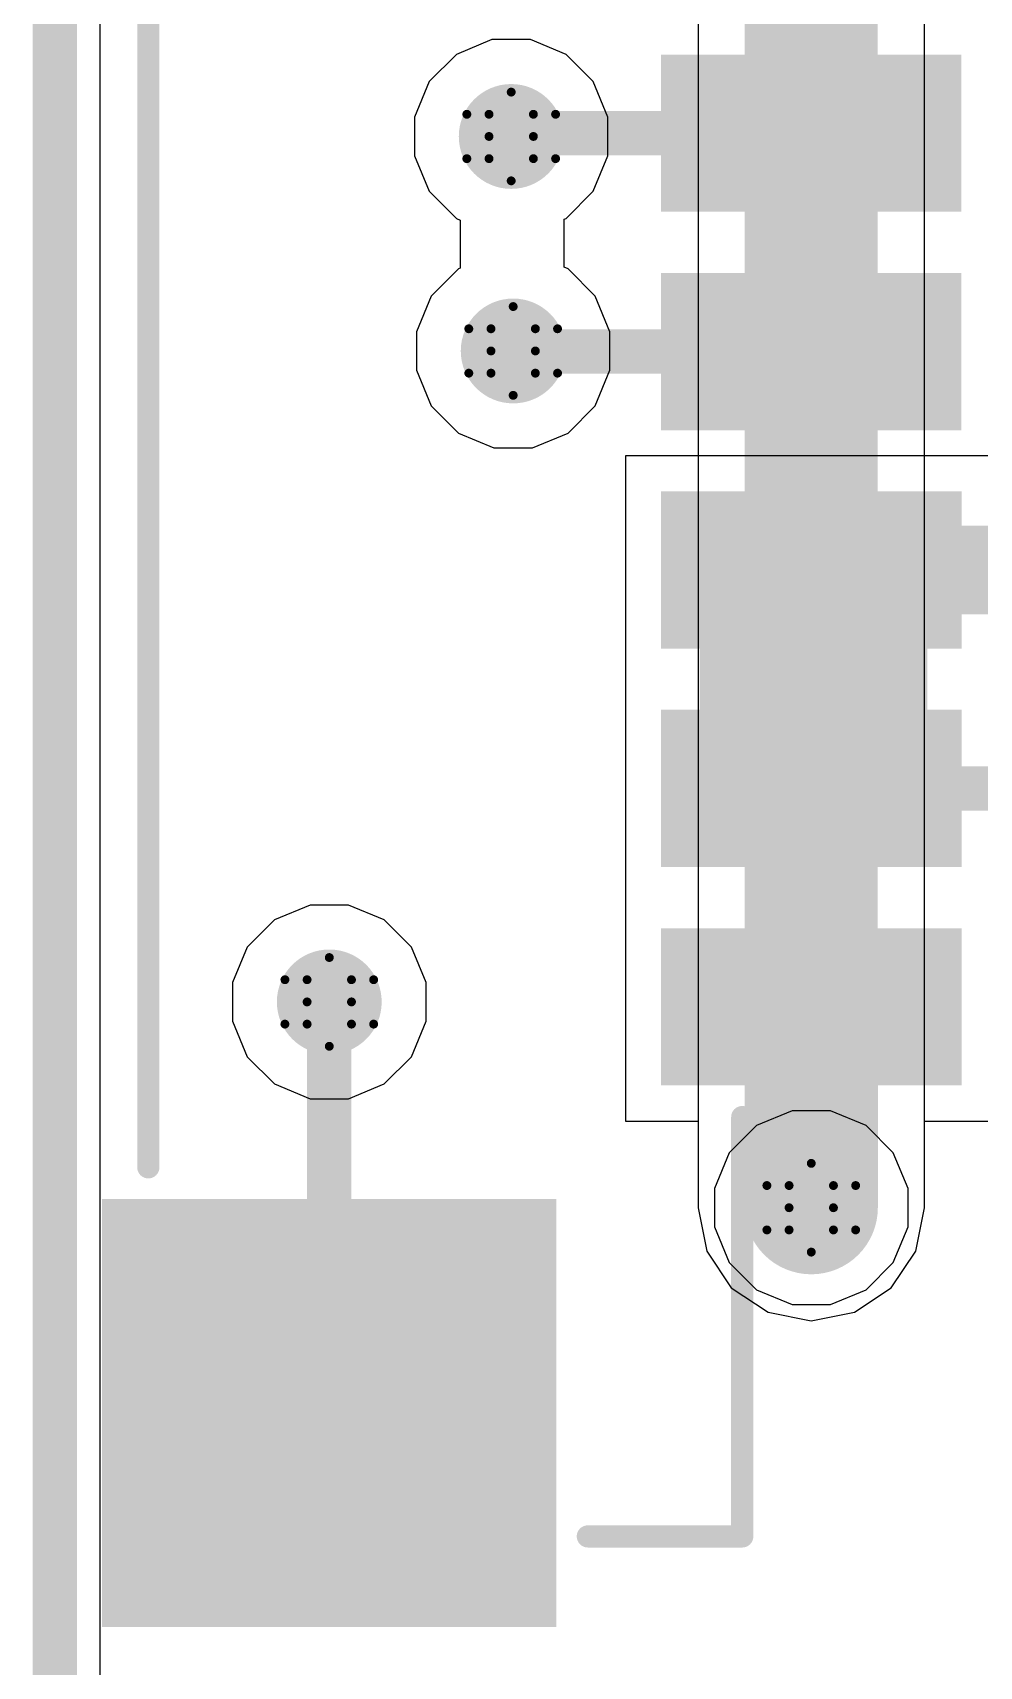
# Model space of a CAD drawing. Header units: inches. Extents: x 24 to 500, y 68 to 269.
# Drawn here: x 246.94 to 252.36, y 108.85 to 118.2 of the extents above; entities that cross this region are included whole.
import ezdxf

# ---------------------------------------------------------------- set-up
doc = ezdxf.new("R2010")
doc.units = ezdxf.units.IN
for name, color, linetype in [('Board Outline', 216, 'Continuous'), ('Bottom Layer', 5, 'Continuous'), ('Drill Drawing', 1, 'Continuous'), ('Layer 1', 16, 'Continuous'), ('Layer 2', 76, 'Continuous'), ('Top Layer', 1, 'Continuous'), ('Top Overlay', 2, 'Continuous'), ('Top Paste', 8, 'Continuous'), ('Top Solder', 216, 'Continuous'), ('Via Holes', 16, 'Continuous')]:
    doc.layers.add(name, color=color, linetype=linetype)

# ---------------------------------------------------------------- blocks, each defined once
blk = doc.blocks.new('HC_1_25_12PLT_183')
at = {"layer": 'Top Layer'}
for points in [[(1.4751, 2.1899), (2.2751, 2.1899), (2.2751, 0.5699), (1.4751, 0.5699)], [(2.7251, 2.1899), (3.5251, 2.1899), (3.5251, 0.5699), (2.7251, 0.5699)], [(3.9751, 0.5701), (3.9751, 2.1901), (4.7751, 2.1901), (4.7751, 0.5701)], [(5.2251, 0.5701), (5.2251, 2.1901), (6.0251, 2.1901), (6.0251, 0.5701)], [(6.4751, 0.5701), (6.4751, 2.1901), (7.2751, 2.1901), (7.2751, 0.5701)], [(8.0249, -0.1301), (10.3749, -0.1301), (10.3749, -2.6301), (8.0249, -2.6301)]]:
    blk.add_hatch(color=1, dxfattribs=at).paths.add_polyline_path(points)
at = {"layer": 'Top Paste'}
for points in [[(1.4751, 2.1899), (2.2751, 2.1899), (2.2751, 0.5699), (1.4751, 0.5699)], [(2.7251, 2.1899), (3.5251, 2.1899), (3.5251, 0.5699), (2.7251, 0.5699)], [(3.9751, 0.5701), (3.9751, 2.1901), (4.7751, 2.1901), (4.7751, 0.5701)], [(5.2251, 0.5701), (5.2251, 2.1901), (6.0251, 2.1901), (6.0251, 0.5701)], [(6.4751, 0.5701), (6.4751, 2.1901), (7.2751, 2.1901), (7.2751, 0.5701)], [(8.0249, -0.1301), (10.3749, -0.1301), (10.3749, -2.6301), (8.0249, -2.6301)]]:
    blk.add_hatch(color=8, dxfattribs=at).paths.add_polyline_path(points)
at = {"layer": 'Top Solder'}
for points in [[(1.4251, 2.2399), (2.3251, 2.2399), (2.3251, 0.5199), (1.4251, 0.5199)], [(2.6751, 2.2399), (3.5751, 2.2399), (3.5751, 0.5199), (2.6751, 0.5199)], [(3.9251, 0.5201), (3.9251, 2.2401), (4.8251, 2.2401), (4.8251, 0.5201)], [(5.1751, 0.5201), (5.1751, 2.2401), (6.0751, 2.2401), (6.0751, 0.5201)], [(6.4251, 0.5201), (6.4251, 2.2401), (7.3251, 2.2401), (7.3251, 0.5201)], [(7.9749, -0.0801), (10.4249, -0.0801), (10.4249, -2.6801), (7.9749, -2.6801)]]:
    blk.add_hatch(color=216, dxfattribs=at).paths.add_polyline_path(points)
at = {"layer": 'Top Overlay'}
for points in [[(9.9061, 0.9849, 0.127, 0.127, 0), (7.5062, 0.9849, 0.127, 0.127, 0)], [(9.9061, 0.101, 0.127, 0.127, 0), (9.9061, 0.9849, 0.127, 0.127, 0)], [(-7.7939, -2.415, 0.127, 0.127, 0), (7.7939, -2.415, 0.127, 0.127, 0)]]:
    blk.add_lwpolyline(points, format="xyseb", dxfattribs=at)
for points in [[(7.4744, 0.9849, 0.0635, 0.0635, 1), (7.5379, 0.9849, 0.0635, 0.0635, 1)], [(9.8743, 0.9849, 0.0635, 0.0635, 1), (9.9378, 0.9849, 0.0635, 0.0635, 1)], [(9.8743, 0.9849, 0.0635, 0.0635, 1), (9.9378, 0.9849, 0.0635, 0.0635, 1)], [(9.8743, 0.101, 0.0635, 0.0635, 1), (9.9378, 0.101, 0.0635, 0.0635, 1)], [(7.7621, -2.415, 0.0635, 0.0635, 1), (7.8256, -2.415, 0.0635, 0.0635, 1)]]:
    blk.add_lwpolyline(points, format="xyseb", close=True, dxfattribs=at)

msp = doc.modelspace()

# ---------------------------------------------------------------- hatches: boundary and pattern name
at = {"layer": 'Bottom Layer'}
h = msp.add_hatch(color=5, dxfattribs=at)
edge = h.paths.add_edge_path()
edge.add_arc((249.682, 117.602), 0.3, 0, 360)
h = msp.add_hatch(color=5, dxfattribs=at)
edge = h.paths.add_edge_path()
edge.add_arc((249.6933, 116.3744), 0.3, 0, 360)
h = msp.add_hatch(color=5, dxfattribs=at)
edge = h.paths.add_edge_path()
edge.add_arc((248.6406, 112.649), 0.3, 0, 360)
h = msp.add_hatch(color=5, dxfattribs=at)
edge = h.paths.add_edge_path()
edge.add_arc((251.3997, 111.4711), 0.3, 0, 360)
at = {"layer": 'Layer 1'}
h = msp.add_hatch(color=16, dxfattribs=at)
edge = h.paths.add_edge_path()
edge.add_arc((249.682, 117.602), 0.3, 0, 360)
h = msp.add_hatch(color=16, dxfattribs=at)
edge = h.paths.add_edge_path()
edge.add_arc((249.6933, 116.3744), 0.3, 0, 360)
h = msp.add_hatch(color=16, dxfattribs=at)
edge = h.paths.add_edge_path()
edge.add_arc((248.6406, 112.649), 0.3, 0, 360)
h = msp.add_hatch(color=16, dxfattribs=at)
edge = h.paths.add_edge_path()
edge.add_arc((251.3997, 111.4711), 0.3, 0, 360)
at = {"layer": 'Layer 2'}
h = msp.add_hatch(color=76, dxfattribs=at)
edge = h.paths.add_edge_path()
edge.add_arc((249.682, 117.602), 0.3, 0, 360)
h = msp.add_hatch(color=76, dxfattribs=at)
edge = h.paths.add_edge_path()
edge.add_arc((249.6933, 116.3744), 0.3, 0, 360)
h = msp.add_hatch(color=76, dxfattribs=at)
edge = h.paths.add_edge_path()
edge.add_arc((248.6406, 112.649), 0.3, 0, 360)
h = msp.add_hatch(color=76, dxfattribs=at)
edge = h.paths.add_edge_path()
edge.add_arc((251.3997, 111.4711), 0.3, 0, 360)
at = {"layer": 'Top Layer'}
h = msp.add_hatch(color=1, dxfattribs=at)
edge = h.paths.add_edge_path()
edge.add_arc((249.682, 117.602), 0.3, 0, 360)
h = msp.add_hatch(color=1, dxfattribs=at)
edge = h.paths.add_edge_path()
edge.add_arc((249.6933, 116.3744), 0.3, 0, 360)
msp.add_hatch(color=1, dxfattribs=at).paths.add_polyline_path([(250.7603, 113.871), (252.0645, 113.871), (252.0645, 115.121), (250.7603, 115.121)])
h = msp.add_hatch(color=1, dxfattribs=at)
edge = h.paths.add_edge_path()
edge.add_arc((248.6406, 112.649), 0.3, 0, 360)
h = msp.add_hatch(color=1, dxfattribs=at)
edge = h.paths.add_edge_path()
edge.add_arc((251.3997, 111.4711), 0.3, 0, 360)
at = {"layer": 'Via Holes'}
h = msp.add_hatch(color=7, dxfattribs=at)
edge = h.paths.add_edge_path()
edge.add_arc((249.682, 117.602), 0.15, 0, 360)
h = msp.add_hatch(color=7, dxfattribs=at)
edge = h.paths.add_edge_path()
edge.add_arc((249.6933, 116.3744), 0.15, 0, 360)
h = msp.add_hatch(color=7, dxfattribs=at)
edge = h.paths.add_edge_path()
edge.add_arc((248.6406, 112.649), 0.15, 0, 360)
h = msp.add_hatch(color=7, dxfattribs=at)
edge = h.paths.add_edge_path()
edge.add_arc((251.3997, 111.4711), 0.15, 0, 360)

# ---------------------------------------------------------------- linework, layer by layer
at = {"layer": 'Board Outline'}
msp.add_lwpolyline([(247.0696, 72.2066, 0.254, 0.254, 0), (247.0696, 175.7066, 0.254, 0.254, 0)], format="xyseb", dxfattribs=at)
at = {"layer": 'Bottom Layer'}
for p, q in [((247.3286, 72.2066), (247.3286, 175.7066)), ((250.7523, 156.1031), (250.7523, 111.4711)), ((252.0472, 111.4711), (252.0472, 156.1031)), ((250.7523, 111.4711), (250.8016, 111.2234)), ((251.9979, 111.2234), (252.0472, 111.4711)), ((250.8016, 111.2234), (250.9419, 111.0133)), ((251.8576, 111.0133), (251.9979, 111.2234)), ((250.9419, 111.0133), (251.152, 110.873)), ((251.6475, 110.873), (251.8576, 111.0133)), ((251.152, 110.873), (251.3997, 110.8237)), ((251.3997, 110.8237), (251.6475, 110.873))]:
    msp.add_line(p, q, dxfattribs=at)
msp.add_lwpolyline([(251.3997, 111.4711, 0.762, 0.762, 0), (251.3997, 156.1031, 0.762, 0.762, 0)], format="xyseb", dxfattribs=at)
msp.add_lwpolyline([(251.2092, 111.4711, 0.381, 0.381, 1), (251.5902, 111.4711, 0.381, 0.381, 1)], format="xyseb", close=True, dxfattribs=at)
at = {"layer": 'Drill Drawing'}
for points in [[(249.555, 117.729, 0.0508, 0.0508, 0), (249.682, 117.856, 0.0508, 0.0508, 0)], [(249.682, 117.856, 0.0508, 0.0508, 0), (249.809, 117.729, 0.0508, 0.0508, 0)], [(249.428, 117.729, 0.0508, 0.0508, 0), (249.555, 117.602, 0.0508, 0.0508, 0)], [(249.428, 117.729, 0.0508, 0.0508, 0), (249.555, 117.729, 0.0508, 0.0508, 0)], [(249.809, 117.729, 0.0508, 0.0508, 0), (249.936, 117.729, 0.0508, 0.0508, 0)], [(249.809, 117.602, 0.0508, 0.0508, 0), (249.936, 117.729, 0.0508, 0.0508, 0)], [(249.428, 117.475, 0.0508, 0.0508, 0), (249.555, 117.602, 0.0508, 0.0508, 0)], [(249.809, 117.602, 0.0508, 0.0508, 0), (249.936, 117.475, 0.0508, 0.0508, 0)], [(249.428, 117.475, 0.0508, 0.0508, 0), (249.555, 117.475, 0.0508, 0.0508, 0)], [(249.555, 117.475, 0.0508, 0.0508, 0), (249.682, 117.348, 0.0508, 0.0508, 0)], [(249.682, 117.348, 0.0508, 0.0508, 0), (249.809, 117.475, 0.0508, 0.0508, 0)], [(249.809, 117.475, 0.0508, 0.0508, 0), (249.936, 117.475, 0.0508, 0.0508, 0)], [(249.5663, 116.5014, 0.0508, 0.0508, 0), (249.6933, 116.6284, 0.0508, 0.0508, 0)], [(249.6933, 116.6284, 0.0508, 0.0508, 0), (249.8203, 116.5014, 0.0508, 0.0508, 0)], [(249.4393, 116.5014, 0.0508, 0.0508, 0), (249.5663, 116.3744, 0.0508, 0.0508, 0)], [(249.4393, 116.5014, 0.0508, 0.0508, 0), (249.5663, 116.5014, 0.0508, 0.0508, 0)], [(249.8203, 116.5014, 0.0508, 0.0508, 0), (249.9473, 116.5014, 0.0508, 0.0508, 0)], [(249.8203, 116.3744, 0.0508, 0.0508, 0), (249.9473, 116.5014, 0.0508, 0.0508, 0)], [(249.4393, 116.2474, 0.0508, 0.0508, 0), (249.5663, 116.3744, 0.0508, 0.0508, 0)], [(249.8203, 116.3744, 0.0508, 0.0508, 0), (249.9473, 116.2474, 0.0508, 0.0508, 0)], [(249.4393, 116.2474, 0.0508, 0.0508, 0), (249.5663, 116.2474, 0.0508, 0.0508, 0)], [(249.5663, 116.2474, 0.0508, 0.0508, 0), (249.6933, 116.1204, 0.0508, 0.0508, 0)], [(249.6933, 116.1204, 0.0508, 0.0508, 0), (249.8203, 116.2474, 0.0508, 0.0508, 0)], [(249.8203, 116.2474, 0.0508, 0.0508, 0), (249.9473, 116.2474, 0.0508, 0.0508, 0)], [(248.5136, 112.776, 0.0508, 0.0508, 0), (248.6406, 112.903, 0.0508, 0.0508, 0)], [(248.6406, 112.903, 0.0508, 0.0508, 0), (248.7676, 112.776, 0.0508, 0.0508, 0)], [(248.3866, 112.776, 0.0508, 0.0508, 0), (248.5136, 112.649, 0.0508, 0.0508, 0)], [(248.3866, 112.776, 0.0508, 0.0508, 0), (248.5136, 112.776, 0.0508, 0.0508, 0)], [(248.7676, 112.776, 0.0508, 0.0508, 0), (248.8946, 112.776, 0.0508, 0.0508, 0)], [(248.7676, 112.649, 0.0508, 0.0508, 0), (248.8946, 112.776, 0.0508, 0.0508, 0)], [(248.3866, 112.522, 0.0508, 0.0508, 0), (248.5136, 112.649, 0.0508, 0.0508, 0)], [(248.7676, 112.649, 0.0508, 0.0508, 0), (248.8946, 112.522, 0.0508, 0.0508, 0)], [(248.3866, 112.522, 0.0508, 0.0508, 0), (248.5136, 112.522, 0.0508, 0.0508, 0)], [(248.5136, 112.522, 0.0508, 0.0508, 0), (248.6406, 112.395, 0.0508, 0.0508, 0)], [(248.6406, 112.395, 0.0508, 0.0508, 0), (248.7676, 112.522, 0.0508, 0.0508, 0)], [(248.7676, 112.522, 0.0508, 0.0508, 0), (248.8946, 112.522, 0.0508, 0.0508, 0)], [(251.2727, 111.5981, 0.0508, 0.0508, 0), (251.3997, 111.7251, 0.0508, 0.0508, 0)], [(251.3997, 111.7251, 0.0508, 0.0508, 0), (251.5267, 111.5981, 0.0508, 0.0508, 0)], [(251.1457, 111.5981, 0.0508, 0.0508, 0), (251.2727, 111.4711, 0.0508, 0.0508, 0)], [(251.1457, 111.5981, 0.0508, 0.0508, 0), (251.2727, 111.5981, 0.0508, 0.0508, 0)], [(251.5267, 111.5981, 0.0508, 0.0508, 0), (251.6537, 111.5981, 0.0508, 0.0508, 0)], [(251.5267, 111.4711, 0.0508, 0.0508, 0), (251.6537, 111.5981, 0.0508, 0.0508, 0)], [(251.1457, 111.3441, 0.0508, 0.0508, 0), (251.2727, 111.4711, 0.0508, 0.0508, 0)], [(251.5267, 111.4711, 0.0508, 0.0508, 0), (251.6537, 111.3441, 0.0508, 0.0508, 0)], [(251.1457, 111.3441, 0.0508, 0.0508, 0), (251.2727, 111.3441, 0.0508, 0.0508, 0)], [(251.2727, 111.3441, 0.0508, 0.0508, 0), (251.3997, 111.2171, 0.0508, 0.0508, 0)], [(251.3997, 111.2171, 0.0508, 0.0508, 0), (251.5267, 111.3441, 0.0508, 0.0508, 0)], [(251.5267, 111.3441, 0.0508, 0.0508, 0), (251.6537, 111.3441, 0.0508, 0.0508, 0)]]:
    msp.add_lwpolyline(points, format="xyseb", dxfattribs=at)
for points in [[(249.6693, 117.856, 0.0254, 0.0254, 1), (249.6947, 117.856, 0.0254, 0.0254, 1)], [(249.6693, 117.856, 0.0254, 0.0254, 1), (249.6947, 117.856, 0.0254, 0.0254, 1)], [(249.4153, 117.729, 0.0254, 0.0254, 1), (249.4407, 117.729, 0.0254, 0.0254, 1)], [(249.4153, 117.729, 0.0254, 0.0254, 1), (249.4407, 117.729, 0.0254, 0.0254, 1)], [(249.5423, 117.729, 0.0254, 0.0254, 1), (249.5677, 117.729, 0.0254, 0.0254, 1)], [(249.5423, 117.729, 0.0254, 0.0254, 1), (249.5677, 117.729, 0.0254, 0.0254, 1)], [(249.7963, 117.729, 0.0254, 0.0254, 1), (249.8217, 117.729, 0.0254, 0.0254, 1)], [(249.7963, 117.729, 0.0254, 0.0254, 1), (249.8217, 117.729, 0.0254, 0.0254, 1)], [(249.9233, 117.729, 0.0254, 0.0254, 1), (249.9487, 117.729, 0.0254, 0.0254, 1)], [(249.9233, 117.729, 0.0254, 0.0254, 1), (249.9487, 117.729, 0.0254, 0.0254, 1)], [(249.5423, 117.602, 0.0254, 0.0254, 1), (249.5677, 117.602, 0.0254, 0.0254, 1)], [(249.5423, 117.602, 0.0254, 0.0254, 1), (249.5677, 117.602, 0.0254, 0.0254, 1)], [(249.7963, 117.602, 0.0254, 0.0254, 1), (249.8217, 117.602, 0.0254, 0.0254, 1)], [(249.7963, 117.602, 0.0254, 0.0254, 1), (249.8217, 117.602, 0.0254, 0.0254, 1)], [(249.4153, 117.475, 0.0254, 0.0254, 1), (249.4407, 117.475, 0.0254, 0.0254, 1)], [(249.4153, 117.475, 0.0254, 0.0254, 1), (249.4407, 117.475, 0.0254, 0.0254, 1)], [(249.5423, 117.475, 0.0254, 0.0254, 1), (249.5677, 117.475, 0.0254, 0.0254, 1)], [(249.5423, 117.475, 0.0254, 0.0254, 1), (249.5677, 117.475, 0.0254, 0.0254, 1)], [(249.7963, 117.475, 0.0254, 0.0254, 1), (249.8217, 117.475, 0.0254, 0.0254, 1)], [(249.7963, 117.475, 0.0254, 0.0254, 1), (249.8217, 117.475, 0.0254, 0.0254, 1)], [(249.9233, 117.475, 0.0254, 0.0254, 1), (249.9487, 117.475, 0.0254, 0.0254, 1)], [(249.9233, 117.475, 0.0254, 0.0254, 1), (249.9487, 117.475, 0.0254, 0.0254, 1)], [(249.6693, 117.348, 0.0254, 0.0254, 1), (249.6947, 117.348, 0.0254, 0.0254, 1)], [(249.6693, 117.348, 0.0254, 0.0254, 1), (249.6947, 117.348, 0.0254, 0.0254, 1)], [(249.6806, 116.6284, 0.0254, 0.0254, 1), (249.706, 116.6284, 0.0254, 0.0254, 1)], [(249.6806, 116.6284, 0.0254, 0.0254, 1), (249.706, 116.6284, 0.0254, 0.0254, 1)], [(249.4266, 116.5014, 0.0254, 0.0254, 1), (249.452, 116.5014, 0.0254, 0.0254, 1)], [(249.4266, 116.5014, 0.0254, 0.0254, 1), (249.452, 116.5014, 0.0254, 0.0254, 1)], [(249.5536, 116.5014, 0.0254, 0.0254, 1), (249.579, 116.5014, 0.0254, 0.0254, 1)], [(249.5536, 116.5014, 0.0254, 0.0254, 1), (249.579, 116.5014, 0.0254, 0.0254, 1)], [(249.8076, 116.5014, 0.0254, 0.0254, 1), (249.833, 116.5014, 0.0254, 0.0254, 1)], [(249.8076, 116.5014, 0.0254, 0.0254, 1), (249.833, 116.5014, 0.0254, 0.0254, 1)], [(249.9346, 116.5014, 0.0254, 0.0254, 1), (249.96, 116.5014, 0.0254, 0.0254, 1)], [(249.9346, 116.5014, 0.0254, 0.0254, 1), (249.96, 116.5014, 0.0254, 0.0254, 1)], [(249.5536, 116.3744, 0.0254, 0.0254, 1), (249.579, 116.3744, 0.0254, 0.0254, 1)], [(249.5536, 116.3744, 0.0254, 0.0254, 1), (249.579, 116.3744, 0.0254, 0.0254, 1)], [(249.8076, 116.3744, 0.0254, 0.0254, 1), (249.833, 116.3744, 0.0254, 0.0254, 1)], [(249.8076, 116.3744, 0.0254, 0.0254, 1), (249.833, 116.3744, 0.0254, 0.0254, 1)], [(249.4266, 116.2474, 0.0254, 0.0254, 1), (249.452, 116.2474, 0.0254, 0.0254, 1)], [(249.4266, 116.2474, 0.0254, 0.0254, 1), (249.452, 116.2474, 0.0254, 0.0254, 1)], [(249.5536, 116.2474, 0.0254, 0.0254, 1), (249.579, 116.2474, 0.0254, 0.0254, 1)], [(249.5536, 116.2474, 0.0254, 0.0254, 1), (249.579, 116.2474, 0.0254, 0.0254, 1)], [(249.8076, 116.2474, 0.0254, 0.0254, 1), (249.833, 116.2474, 0.0254, 0.0254, 1)], [(249.8076, 116.2474, 0.0254, 0.0254, 1), (249.833, 116.2474, 0.0254, 0.0254, 1)], [(249.9346, 116.2474, 0.0254, 0.0254, 1), (249.96, 116.2474, 0.0254, 0.0254, 1)], [(249.9346, 116.2474, 0.0254, 0.0254, 1), (249.96, 116.2474, 0.0254, 0.0254, 1)], [(249.6806, 116.1204, 0.0254, 0.0254, 1), (249.706, 116.1204, 0.0254, 0.0254, 1)], [(249.6806, 116.1204, 0.0254, 0.0254, 1), (249.706, 116.1204, 0.0254, 0.0254, 1)], [(248.6279, 112.903, 0.0254, 0.0254, 1), (248.6533, 112.903, 0.0254, 0.0254, 1)], [(248.6279, 112.903, 0.0254, 0.0254, 1), (248.6533, 112.903, 0.0254, 0.0254, 1)], [(248.3739, 112.776, 0.0254, 0.0254, 1), (248.3993, 112.776, 0.0254, 0.0254, 1)], [(248.3739, 112.776, 0.0254, 0.0254, 1), (248.3993, 112.776, 0.0254, 0.0254, 1)], [(248.5009, 112.776, 0.0254, 0.0254, 1), (248.5263, 112.776, 0.0254, 0.0254, 1)], [(248.5009, 112.776, 0.0254, 0.0254, 1), (248.5263, 112.776, 0.0254, 0.0254, 1)], [(248.7549, 112.776, 0.0254, 0.0254, 1), (248.7803, 112.776, 0.0254, 0.0254, 1)], [(248.7549, 112.776, 0.0254, 0.0254, 1), (248.7803, 112.776, 0.0254, 0.0254, 1)], [(248.8819, 112.776, 0.0254, 0.0254, 1), (248.9073, 112.776, 0.0254, 0.0254, 1)], [(248.8819, 112.776, 0.0254, 0.0254, 1), (248.9073, 112.776, 0.0254, 0.0254, 1)], [(248.5009, 112.649, 0.0254, 0.0254, 1), (248.5263, 112.649, 0.0254, 0.0254, 1)], [(248.5009, 112.649, 0.0254, 0.0254, 1), (248.5263, 112.649, 0.0254, 0.0254, 1)], [(248.7549, 112.649, 0.0254, 0.0254, 1), (248.7803, 112.649, 0.0254, 0.0254, 1)], [(248.7549, 112.649, 0.0254, 0.0254, 1), (248.7803, 112.649, 0.0254, 0.0254, 1)], [(248.3739, 112.522, 0.0254, 0.0254, 1), (248.3993, 112.522, 0.0254, 0.0254, 1)], [(248.3739, 112.522, 0.0254, 0.0254, 1), (248.3993, 112.522, 0.0254, 0.0254, 1)], [(248.5009, 112.522, 0.0254, 0.0254, 1), (248.5263, 112.522, 0.0254, 0.0254, 1)], [(248.5009, 112.522, 0.0254, 0.0254, 1), (248.5263, 112.522, 0.0254, 0.0254, 1)], [(248.7549, 112.522, 0.0254, 0.0254, 1), (248.7803, 112.522, 0.0254, 0.0254, 1)], [(248.7549, 112.522, 0.0254, 0.0254, 1), (248.7803, 112.522, 0.0254, 0.0254, 1)], [(248.8819, 112.522, 0.0254, 0.0254, 1), (248.9073, 112.522, 0.0254, 0.0254, 1)], [(248.8819, 112.522, 0.0254, 0.0254, 1), (248.9073, 112.522, 0.0254, 0.0254, 1)], [(248.6279, 112.395, 0.0254, 0.0254, 1), (248.6533, 112.395, 0.0254, 0.0254, 1)], [(248.6279, 112.395, 0.0254, 0.0254, 1), (248.6533, 112.395, 0.0254, 0.0254, 1)], [(251.387, 111.7251, 0.0254, 0.0254, 1), (251.4124, 111.7251, 0.0254, 0.0254, 1)], [(251.387, 111.7251, 0.0254, 0.0254, 1), (251.4124, 111.7251, 0.0254, 0.0254, 1)], [(251.133, 111.5981, 0.0254, 0.0254, 1), (251.1584, 111.5981, 0.0254, 0.0254, 1)], [(251.133, 111.5981, 0.0254, 0.0254, 1), (251.1584, 111.5981, 0.0254, 0.0254, 1)], [(251.26, 111.5981, 0.0254, 0.0254, 1), (251.2854, 111.5981, 0.0254, 0.0254, 1)], [(251.26, 111.5981, 0.0254, 0.0254, 1), (251.2854, 111.5981, 0.0254, 0.0254, 1)], [(251.514, 111.5981, 0.0254, 0.0254, 1), (251.5394, 111.5981, 0.0254, 0.0254, 1)], [(251.514, 111.5981, 0.0254, 0.0254, 1), (251.5394, 111.5981, 0.0254, 0.0254, 1)], [(251.641, 111.5981, 0.0254, 0.0254, 1), (251.6664, 111.5981, 0.0254, 0.0254, 1)], [(251.641, 111.5981, 0.0254, 0.0254, 1), (251.6664, 111.5981, 0.0254, 0.0254, 1)], [(251.26, 111.4711, 0.0254, 0.0254, 1), (251.2854, 111.4711, 0.0254, 0.0254, 1)], [(251.26, 111.4711, 0.0254, 0.0254, 1), (251.2854, 111.4711, 0.0254, 0.0254, 1)], [(251.514, 111.4711, 0.0254, 0.0254, 1), (251.5394, 111.4711, 0.0254, 0.0254, 1)], [(251.514, 111.4711, 0.0254, 0.0254, 1), (251.5394, 111.4711, 0.0254, 0.0254, 1)], [(251.133, 111.3441, 0.0254, 0.0254, 1), (251.1584, 111.3441, 0.0254, 0.0254, 1)], [(251.133, 111.3441, 0.0254, 0.0254, 1), (251.1584, 111.3441, 0.0254, 0.0254, 1)], [(251.26, 111.3441, 0.0254, 0.0254, 1), (251.2854, 111.3441, 0.0254, 0.0254, 1)], [(251.26, 111.3441, 0.0254, 0.0254, 1), (251.2854, 111.3441, 0.0254, 0.0254, 1)], [(251.514, 111.3441, 0.0254, 0.0254, 1), (251.5394, 111.3441, 0.0254, 0.0254, 1)], [(251.514, 111.3441, 0.0254, 0.0254, 1), (251.5394, 111.3441, 0.0254, 0.0254, 1)], [(251.641, 111.3441, 0.0254, 0.0254, 1), (251.6664, 111.3441, 0.0254, 0.0254, 1)], [(251.641, 111.3441, 0.0254, 0.0254, 1), (251.6664, 111.3441, 0.0254, 0.0254, 1)], [(251.387, 111.2171, 0.0254, 0.0254, 1), (251.4124, 111.2171, 0.0254, 0.0254, 1)], [(251.387, 111.2171, 0.0254, 0.0254, 1), (251.4124, 111.2171, 0.0254, 0.0254, 1)]]:
    msp.add_lwpolyline(points, format="xyseb", close=True, dxfattribs=at)
at = {"layer": 'Layer 1'}
for p, q in [((247.3286, 72.2066), (247.3286, 175.7066)), ((251.2896, 112.0251), (251.0859, 111.9408)), ((251.5099, 112.0251), (251.2896, 112.0251)), ((251.7136, 111.9408), (251.5099, 112.0251)), ((251.0859, 111.9408), (250.9301, 111.785)), ((251.8694, 111.785), (251.7136, 111.9408)), ((250.9301, 111.785), (250.8457, 111.5813)), ((251.9537, 111.5813), (251.8694, 111.785)), ((250.8457, 111.5813), (250.8457, 111.361)), ((251.9537, 111.361), (251.9537, 111.5813)), ((250.8457, 111.361), (250.9301, 111.1573)), ((251.8694, 111.1573), (251.9537, 111.361)), ((250.9301, 111.1573), (251.0859, 111.0015)), ((251.7136, 111.0015), (251.8694, 111.1573)), ((251.0859, 111.0015), (251.2896, 110.9171)), ((251.5099, 110.9171), (251.7136, 111.0015)), ((251.2896, 110.9171), (251.5099, 110.9171))]:
    msp.add_line(p, q, dxfattribs=at)
at = {"layer": 'Layer 2'}
for p, q in [((247.3286, 102.87), (247.3286, 175.7066)), ((249.5718, 118.156), (249.3682, 118.0717)), ((249.7922, 118.156), (249.5718, 118.156)), ((249.9958, 118.0717), (249.7922, 118.156)), ((249.3682, 118.0717), (249.2123, 117.9158)), ((250.1517, 117.9158), (249.9958, 118.0717)), ((249.2123, 117.9158), (249.128, 117.7122)), ((250.236, 117.7122), (250.1517, 117.9158)), ((249.128, 117.7122), (249.128, 117.4918)), ((250.236, 117.4918), (250.236, 117.7122)), ((249.128, 117.4918), (249.2123, 117.2882)), ((250.1517, 117.2882), (250.236, 117.4918)), ((249.2123, 117.2882), (249.3682, 117.1323)), ((249.9958, 117.1323), (250.1517, 117.2882)), ((249.3682, 117.1323), (249.3899, 117.1234)), ((249.3899, 117.1234), (249.3899, 116.8484)), ((249.9854, 117.128), (249.9958, 117.1323)), ((249.9854, 116.8531), (249.9854, 117.128)), ((249.3795, 116.8441), (249.2236, 116.6883)), ((249.3899, 116.8484), (249.3795, 116.8441)), ((250.0071, 116.8441), (249.9854, 116.8531)), ((250.1629, 116.6883), (250.0071, 116.8441)), ((249.2236, 116.6883), (249.1393, 116.4846)), ((250.2473, 116.4846), (250.1629, 116.6883)), ((249.1393, 116.4846), (249.1393, 116.2643)), ((250.2473, 116.2643), (250.2473, 116.4846)), ((249.1393, 116.2643), (249.2236, 116.0606)), ((250.1629, 116.0606), (250.2473, 116.2643)), ((249.2236, 116.0606), (249.3795, 115.9048)), ((250.0071, 115.9048), (250.1629, 116.0606)), ((249.3795, 115.9048), (249.5831, 115.8204)), ((249.8035, 115.8204), (250.0071, 115.9048)), ((249.5831, 115.8204), (249.8035, 115.8204)), ((248.5304, 113.203), (248.3268, 113.1187)), ((248.7508, 113.203), (248.5304, 113.203)), ((248.9544, 113.1187), (248.7508, 113.203)), ((248.3268, 113.1187), (248.1709, 112.9628)), ((249.1103, 112.9628), (248.9544, 113.1187)), ((248.1709, 112.9628), (248.0866, 112.7592)), ((249.1946, 112.7592), (249.1103, 112.9628)), ((248.0866, 112.7592), (248.0866, 112.5388)), ((249.1946, 112.5388), (249.1946, 112.7592)), ((248.0866, 112.5388), (248.1709, 112.3352)), ((249.1103, 112.3352), (249.1946, 112.5388)), ((248.1709, 112.3352), (248.3268, 112.1793)), ((248.9544, 112.1793), (249.1103, 112.3352)), ((248.3268, 112.1793), (248.5304, 112.095)), ((248.7508, 112.095), (248.9544, 112.1793)), ((248.5304, 112.095), (248.7508, 112.095)), ((251.2896, 112.0251), (251.0859, 111.9408)), ((251.5099, 112.0251), (251.2896, 112.0251)), ((251.7136, 111.9408), (251.5099, 112.0251)), ((251.0859, 111.9408), (250.9301, 111.785)), ((251.8694, 111.785), (251.7136, 111.9408)), ((250.9301, 111.785), (250.8457, 111.5813)), ((251.9537, 111.5813), (251.8694, 111.785)), ((250.8457, 111.5813), (250.8457, 111.361)), ((251.9537, 111.361), (251.9537, 111.5813)), ((250.8457, 111.361), (250.9301, 111.1573)), ((251.8694, 111.1573), (251.9537, 111.361)), ((250.9301, 111.1573), (251.0859, 111.0015)), ((251.7136, 111.0015), (251.8694, 111.1573)), ((251.0859, 111.0015), (251.2896, 110.9171)), ((251.5099, 110.9171), (251.7136, 111.0015)), ((251.2896, 110.9171), (251.5099, 110.9171))]:
    msp.add_line(p, q, dxfattribs=at)
at = {"layer": 'Top Layer'}
for p, q in [((247.3286, 72.2066), (247.3286, 175.7066)), ((252.4638, 115.775), (250.3357, 115.775)), ((250.3357, 115.775), (250.3357, 114.525)), ((250.3357, 114.525), (250.3357, 114.525)), ((250.3357, 114.525), (250.3357, 113.217)), ((250.3357, 113.217), (250.3357, 113.217)), ((250.3357, 113.217), (250.3357, 111.967)), ((250.3357, 111.967), (250.7523, 111.967)), ((250.7523, 111.967), (250.7523, 111.4711)), ((252.0472, 111.4711), (252.0472, 111.967)), ((252.0472, 111.967), (252.4638, 111.967)), ((250.7523, 111.4711), (250.8016, 111.2234)), ((251.9979, 111.2234), (252.0472, 111.4711)), ((250.8016, 111.2234), (250.9419, 111.0133)), ((251.8576, 111.0133), (251.9979, 111.2234)), ((250.9419, 111.0133), (251.152, 110.873)), ((251.6475, 110.873), (251.8576, 111.0133)), ((251.152, 110.873), (251.3998, 110.8237)), ((251.3998, 110.8237), (251.6475, 110.873))]:
    msp.add_line(p, q, dxfattribs=at)
for points in [[(249.682, 117.602, 0.254, 0.254, -0.198912), (249.7279, 117.621, 0.254, 0.254, 0)], [(249.7279, 117.621, 0.254, 0.254, 0), (251.3996, 117.621, 0.254, 0.254, 0)], [(249.6933, 116.3744, 0.254, 0.254, 0), (249.6967, 116.371, 0.254, 0.254, 0)], [(249.6967, 116.371, 0.254, 0.254, 0), (251.3996, 116.371, 0.254, 0.254, 0)], [(251.3998, 115.121, 0.508, 0.508, 0), (253.3822, 115.121, 0.508, 0.508, 0)], [(251.3997, 113.871, 0.254, 0.254, 0), (253.1448, 113.871, 0.254, 0.254, 0)], [(251.3998, 111.4711, 0.762, 0.762, 0), (251.3998, 112.621, 0.762, 0.762, 0)], [(248.6396, 112.648, 0.254, 0.254, 0), (248.6406, 112.649, 0.254, 0.254, 0)], [(248.6396, 110.2961, 0.254, 0.254, 0), (248.6396, 112.648, 0.254, 0.254, 0)], [(251.3997, 111.4711, 0.254, 0.254, 0), (251.3998, 111.4711, 0.254, 0.254, 0)]]:
    msp.add_lwpolyline(points, format="xyseb", dxfattribs=at)
for points in [[(249.6185, 117.602, 0.127, 0.127, 1), (249.7455, 117.602, 0.127, 0.127, 1)], [(249.6644, 117.621, 0.127, 0.127, 1), (249.7914, 117.621, 0.127, 0.127, 1)], [(249.6644, 117.621, 0.127, 0.127, 1), (249.7914, 117.621, 0.127, 0.127, 1)], [(251.3361, 117.621, 0.127, 0.127, 1), (251.4631, 117.621, 0.127, 0.127, 1)], [(249.6298, 116.3744, 0.127, 0.127, 1), (249.7568, 116.3744, 0.127, 0.127, 1)], [(249.6332, 116.371, 0.127, 0.127, 1), (249.7602, 116.371, 0.127, 0.127, 1)], [(249.6332, 116.371, 0.127, 0.127, 1), (249.7602, 116.371, 0.127, 0.127, 1)], [(251.3361, 116.371, 0.127, 0.127, 1), (251.4631, 116.371, 0.127, 0.127, 1)], [(251.2728, 115.121, 0.254, 0.254, 1), (251.5268, 115.121, 0.254, 0.254, 1)], [(251.3362, 113.871, 0.127, 0.127, 1), (251.4632, 113.871, 0.127, 0.127, 1)], [(251.2093, 112.621, 0.381, 0.381, 1), (251.5903, 112.621, 0.381, 0.381, 1)], [(248.5761, 112.648, 0.127, 0.127, 1), (248.7031, 112.648, 0.127, 0.127, 1)], [(248.5761, 112.648, 0.127, 0.127, 1), (248.7031, 112.648, 0.127, 0.127, 1)], [(248.5771, 112.649, 0.127, 0.127, 1), (248.7041, 112.649, 0.127, 0.127, 1)], [(251.2093, 111.4711, 0.381, 0.381, 1), (251.5903, 111.4711, 0.381, 0.381, 1)], [(251.3362, 111.4711, 0.127, 0.127, 1), (251.4632, 111.4711, 0.127, 0.127, 1)], [(251.3363, 111.4711, 0.127, 0.127, 1), (251.4633, 111.4711, 0.127, 0.127, 1)], [(248.5761, 110.2961, 0.127, 0.127, 1), (248.7031, 110.2961, 0.127, 0.127, 1)]]:
    msp.add_lwpolyline(points, format="xyseb", close=True, dxfattribs=at)

# ---------------------------------------------------------------- block references
at = {"rotation": 270}
msp.add_blockref('HC_1_25_12PLT_183', (250.0197, 119.4961), dxfattribs=at)

doc.saveas('drawing.dxf')
